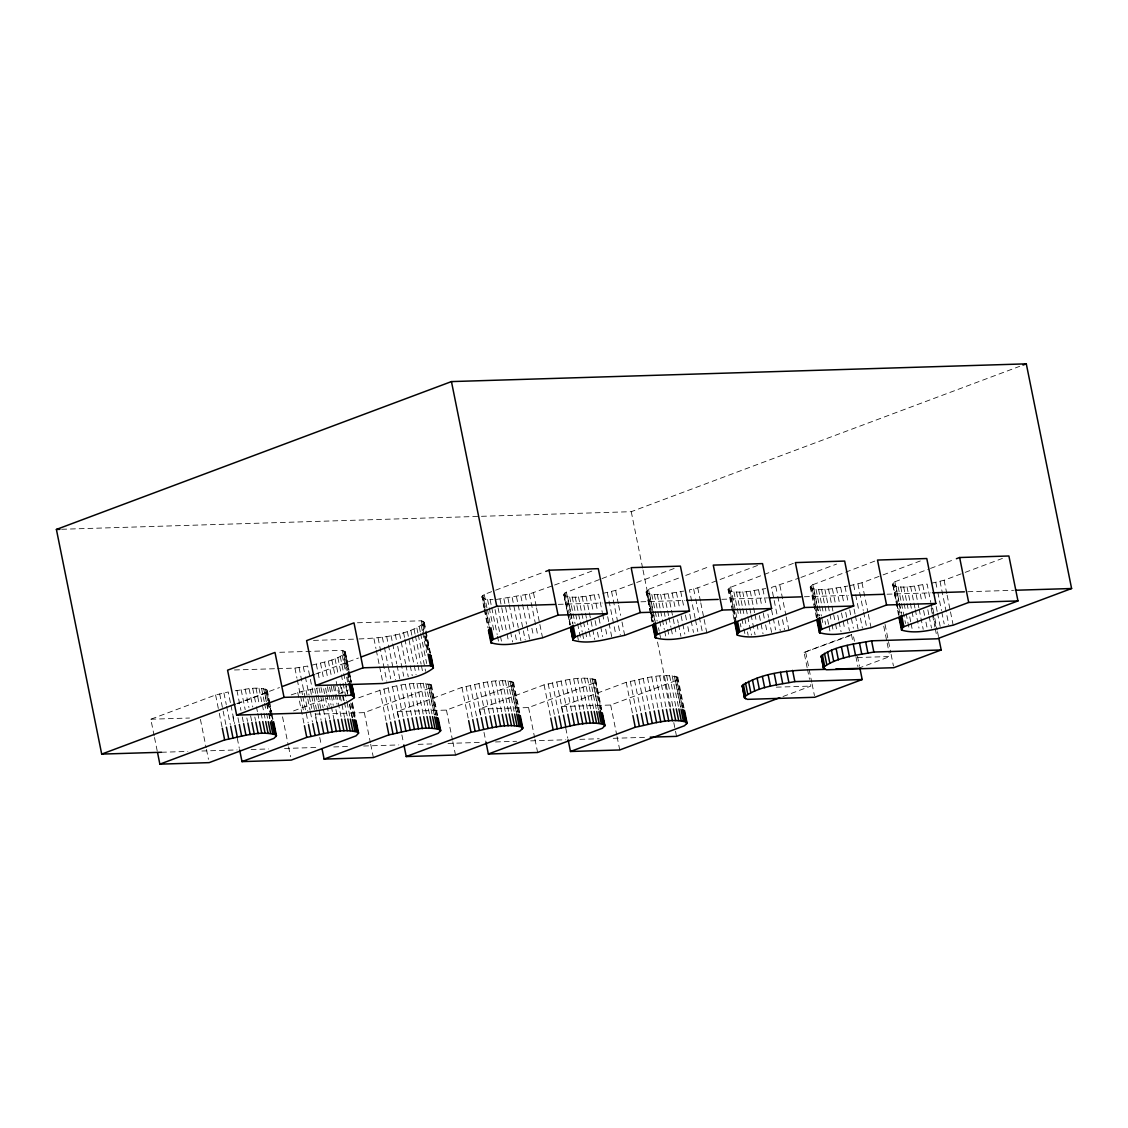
<?xml version="1.0" encoding="UTF-8"?>
<svg xmlns="http://www.w3.org/2000/svg" width="1128" height="1128" viewBox="0 0 1128 1128"><rect width="100%" height="100%" fill="white"/><g stroke="black" fill="none" stroke-linecap="round" stroke-linejoin="round"><path stroke-width="0.75" stroke-dasharray="5 3.75" d="M348.679 669.341L345.337 651.942L342.32 650.362L278.447 652.336M357.449 622.769L421.336 620.795L423.846 621.725L424.339 623.121C405.262 636.333 379.304 638.067 356.659 639.068M237.331 703.759L264.868 693.452L267.054 691.577L267.209 690.054C256.916 685.754 244.776 689.842 234.032 690.872M483.898 607.809L482.051 596.303L484.236 594.442L493.951 590.804M567.525 612.885L563.831 594.583L565.015 592.877L600.364 579.172M479.301 709.089L528.567 707.566L593.356 683.314L595.542 681.439L595.697 679.916C579.101 674.953 560.701 681.664 544.077 684.837L479.301 709.089L480.641 715.744M651.998 622.007L646.288 591.241L648.473 589.366L679.253 577.846M734.116 619.469L728.082 589.521L729.252 587.801L793.76 563.196M816.418 617.65L810.2 586.983L811.385 585.277L875.892 560.658M898.537 615.112L892.657 583.641L894.842 581.766L928.852 569.034M312.019 665.153C323.172 661.896 336.525 660.811 345.323 652.689M316.728 722.47L315.05 714.151L364.33 712.628L429.119 688.376L431.291 686.515L431.46 684.992C406.898 679.38 380.08 690.153 357.167 698.387M397.169 711.613L446.448 710.09L511.238 685.852L513.409 683.977L513.578 682.454C496.983 677.477 478.568 684.202 461.958 687.375L397.169 711.613L398.522 718.268M561.42 706.551L610.685 705.028L675.475 680.776L677.66 678.915L677.815 677.392C661.219 672.415 642.819 679.126 626.209 682.299L561.42 706.551L562.759 713.206M338.893 693.946L348.326 689.941M61.673 529.272L631.243 511.689L1019.712 366.318M154.169 735.865L150.814 719.213L215.603 694.975L228.251 691.972L230.591 703.632M495.573 590.198L544.161 572.009M236.683 703.59L279.476 687.572M315.685 674.022L358.478 658.005M496.376 599.419L529.413 593.977L552.946 585.644M554.567 585.037L591.819 571.092M291.236 694.862L301.81 691.379L317.602 688.08M601.985 578.565L629.523 568.258M293.548 710.922L327.557 698.19M602.986 593.37L615.634 590.381L635.064 583.106M636.685 582.499L675.559 567.948M685.725 575.421L710.02 566.326M695.13 618.2L689.419 589.902L697.753 587.843L757.678 565.424M776.91 613.999L771.552 587.378L799.301 578.044M800.922 577.437L836.553 564.099M849.342 585.77L861.989 582.781L881.433 575.506M883.041 574.899L920.307 560.954M930.473 568.427L954.767 559.333M931.46 583.232L944.108 580.243L963.552 572.968M965.173 572.361L1002.425 558.416M807.126 667.564L804.067 652.393L851.471 634.655L853.12 634.599L854.46 641.254M804.067 652.393L853.12 634.599M783.015 696.512L810.863 686.092L809.848 681.044M858.267 668.354L889.879 656.524L855.306 657.596M645.963 592.045L646.132 592.764C657.892 597.276 671.512 592.553 683.653 591.128M728.082 589.521L728.251 590.226C740.024 594.752 753.631 590.029 765.771 588.59M810.2 586.983L810.369 587.688C822.143 592.214 835.763 587.491 847.889 586.052M277.657 668.636L294.916 668.1L307.676 666.042L316.404 709.315M563.831 594.583L564.014 595.288C574.786 599.687 587.42 595.358 598.63 594.23L602.324 612.532M892.318 584.445L892.502 585.164C903.274 589.549 915.908 585.221 927.117 584.092L930.797 602.394M558.275 604.354L602.225 603.001M640.901 601.802L684.851 600.448M721.765 599.306L767.477 597.896M804.391 596.754L848.341 595.401M887.017 594.216L930.967 592.849M967.88 591.721L1013.593 590.311M313.499 640.394L354.939 639.125M234.483 669.976L275.923 668.692M776.29 687.163L810.863 686.092M150.814 719.213L189.518 718.028M161.473 752.263L187.84 751.445M201.898 751.008L237.063 749.923M251.121 749.485L268.704 748.95M284.524 748.456L316.164 747.483M333.747 746.933L349.567 746.454M363.639 746.017L398.79 744.931M418.135 744.339L433.956 743.845M448.013 743.408L481.416 742.379M495.474 741.956L516.582 741.293M530.639 740.87L565.805 739.785M579.862 739.348L599.194 738.755M613.265 738.318L646.668 737.289M481.712 597.121L485.421 599.278L493.063 599.588M944.108 580.243L946.801 593.554M947.125 595.217L950.157 610.206M950.481 611.869L953.174 625.18M940.019 581.301L948.747 624.574M935.789 582.302L937.467 590.621M937.805 592.285L941.499 610.601M941.824 612.264L944.178 623.911M936.169 606.54L937.171 611.531M937.509 613.195L940.188 626.505M932.8 608.359L934.477 616.678M934.816 618.341L937.156 630.002M937.495 631.666L938.51 636.657M931.136 604.058L935.831 627.365M931.164 608.457L932.193 613.505M932.532 615.197L934.9 626.985M935.239 628.677L936.607 635.416M922.789 584.854L926.144 601.492M927.822 609.811L928.837 614.802M929.162 616.466L931.516 628.113M918.559 585.502L921.914 602.14M923.592 610.459L924.593 615.451M925.947 622.12L927.286 628.775M914.484 586.038L918.841 607.682M919.179 609.346L923.197 629.311M910.606 586.461L913.624 601.435M913.962 603.099L914.963 608.091M915.301 609.754L918.996 628.07M906.982 586.757L910 601.732M910.338 603.395L911.678 610.051M912.016 611.714L913.694 620.033M903.669 586.913L906.7 601.901M907.025 603.565L908.364 610.22M909.718 616.875L910.719 621.866M911.057 623.53L912.397 630.185M900.722 586.955L903.74 601.929M904.078 603.593L905.756 611.912M906.094 613.576L909.45 630.214M898.156 586.842L901.187 601.83M901.512 603.494L905.544 623.46M896.027 586.616L899.058 601.591M899.383 603.254L901.399 613.237M894.842 581.766L898.861 601.732M899.199 603.395L901.216 613.378M893.503 582.739L899.735 612.871M893.179 585.756L898.889 614.055M892.657 583.641L896.351 601.943M896.69 603.607L899.03 615.254M885.057 624.433L890.767 652.731M891.106 654.395L893.446 666.042M883.76 626.195L886.82 641.367M887.158 643.045L889.202 653.154M861.989 582.781L868.024 612.73M868.363 614.393L871.056 627.718M857.9 583.839L863.272 610.459M863.611 612.123L866.29 625.448M853.67 584.84L855.348 593.159M855.687 594.823L859.042 611.461M860.382 618.116L862.398 628.113M854.037 609.078L855.052 614.069M855.391 615.733L858.07 629.043M844.985 586.63L848.341 603.269M849.694 609.924L853.374 628.226M857.477 656.242L859.494 666.225M851.471 634.655L852.838 641.395M855.898 656.552L857.929 666.662M840.67 587.378L844.026 604.03M845.704 612.349L846.705 617.34M847.043 619.004L849.398 630.651M836.44 588.04L839.796 604.678M841.474 612.997L844.83 629.635M832.351 588.576L835.707 605.214M837.723 615.197L838.724 620.203M839.063 621.866L841.079 631.849M828.474 588.999L835.185 622.275M835.524 623.939L837.202 632.272M824.864 589.295L827.881 604.27M828.22 605.933L829.559 612.589M829.898 614.252L831.576 622.571M831.914 624.235L833.254 630.89M821.551 589.451L824.568 604.425M824.906 606.088L826.246 612.758M827.585 619.413L828.601 624.404M828.939 626.068L829.94 631.06M818.604 589.479L821.621 604.467M821.96 606.131L823.637 614.45M824.977 621.105L825.64 624.433M816.037 589.38L819.055 604.354M819.393 606.018L821.41 616.001M821.748 617.665L822.749 622.67M813.908 589.14L816.926 604.129M817.264 605.792L819.28 615.775M812.724 584.304L816.742 604.27M817.081 605.933L819.097 615.916M812.245 588.788L817.955 617.072M811.385 585.277L817.758 616.889M810.538 586.165L814.416 604.932M814.557 606.145L817.095 618.257M805.716 652.351L811.751 682.299M812.09 683.963L814.444 695.609M807.465 669.242L809.509 679.352M779.871 585.319L785.906 615.268M786.244 616.931L788.923 630.242M775.782 586.377L777.46 594.696M777.798 596.359L781.154 612.997M782.494 619.653L784.51 629.635M778.264 620.654L780.266 630.637M771.58 609.938L772.934 616.593M773.258 618.257L775.613 629.918M762.866 589.154L766.222 605.806M767.9 614.125L768.577 617.453M768.915 619.117L771.594 632.427M758.552 589.916L761.908 606.554M763.247 613.209L764.248 618.2M765.602 624.87L766.941 631.525M754.322 590.564L757.339 605.553M759.355 615.535L763.036 633.837M750.233 591.114L753.25 606.088M753.589 607.752L754.604 612.744M754.928 614.407L756.606 622.726M756.944 624.39L758.622 632.709M746.355 591.523L750.726 613.167M751.051 614.831L755.083 634.796M742.746 591.819L747.441 615.127M747.779 616.79L751.46 635.092M739.432 591.989L742.45 606.963M742.788 608.626L744.466 616.945M744.804 618.609L746.144 625.264M747.483 631.934L748.16 635.261M736.471 592.017L739.503 606.991M739.827 608.655L741.505 616.974M741.843 618.637L743.521 626.971M743.86 628.634L745.199 635.29M733.919 591.918L736.936 606.892M737.275 608.556L738.953 616.875M740.292 623.53L740.969 626.858M730.591 586.828L736.979 618.454M730.126 591.312L735.823 619.61M729.252 587.801L733.285 607.78M733.623 609.444L735.639 619.427M728.42 588.703L732.298 607.47M732.439 608.669L734.638 619.117M697.753 587.843L700.432 601.154M700.77 602.817L703.787 617.806M704.126 619.469L706.805 632.78M693.664 588.901L695.341 597.22M695.68 598.883L699.036 615.535M699.36 617.199L702.391 632.173M695.468 619.864L697.809 631.511M689.8 614.14L690.801 619.131M691.14 620.795L693.494 632.441M680.748 591.692L684.104 608.33M685.443 614.986L686.458 619.977M687.798 626.646L689.476 634.965M676.433 592.454L679.789 609.092M681.129 615.747L682.468 622.402M682.807 624.066L684.823 634.049M672.189 593.102L675.545 609.74M677.561 619.737L678.238 623.065M678.577 624.729L680.917 636.375M668.114 593.638L671.132 608.626M671.47 610.29L674.488 625.264M674.826 626.928L676.504 635.247M664.237 594.061L667.254 609.035M667.593 610.699L668.594 615.705M668.932 617.369L670.948 627.351M671.287 629.015L672.965 637.334M677.815 677.392L684.033 708.06M660.613 594.357L665.323 617.65M665.647 619.314L667.325 627.647M667.663 629.311L669.341 637.63M677.138 676.786L683.512 708.398M676.814 679.803L682.525 708.102M675.954 676.292L682.327 707.919M675.475 680.776L680.847 707.411M674.29 675.94L680.663 707.552M657.314 594.526L660.331 609.501M660.67 611.164L664.35 629.466M664.688 631.13L666.028 637.785M672.161 675.7L678.534 707.312M654.353 594.555L659.386 619.512M659.725 621.175L661.403 629.494M669.595 675.601L675.968 707.214M651.801 594.442L657.173 621.077M658.512 627.732L659.175 631.06M659.513 632.723L660.529 637.715M666.648 675.63L673.021 707.242M649.672 594.216L655.368 622.501M648.473 589.366L654.846 620.992M647.134 590.339L651.364 610.488M651.505 611.968L653.704 622.148M631.243 511.689L642.664 568.286M643.002 570.007L653.38 621.457M657.525 642.043L670.666 707.214M673.783 722.639L676.546 736.358M646.823 593.37L650.179 610.008M650.504 611.672L652.52 621.655M646.288 591.241L652.336 621.19M663.334 675.785L669.708 707.411M659.711 676.081L666.098 707.707M655.833 676.504L662.221 708.13M651.758 677.04L658.132 708.666M647.528 677.702L653.902 709.315M643.2 678.45L649.573 710.076M638.857 679.31L645.23 710.922M634.528 680.24L640.901 711.867M615.634 590.381L618.313 603.691M618.652 605.355L620.654 615.338M622.007 621.993L624.686 635.318M630.298 681.241L636.671 712.868M611.545 591.439L620.259 634.711M626.209 682.299L632.921 715.589M607.301 592.44L615.691 634.049M607.682 616.678L608.683 621.669M609.021 623.333L611.7 636.643M602.648 614.196L604.326 622.515M605.68 629.17L607.357 637.489M594.301 594.978L597.657 611.63M599.01 618.285L602.69 636.587M590.071 595.64L593.427 612.278M595.105 620.597L596.12 625.589M597.459 632.244L598.799 638.913M610.685 705.028L616.734 734.977M617.058 736.64L619.751 749.965M585.996 596.176L589.013 611.15M589.352 612.814L592.369 627.803M592.708 629.466L594.724 639.449M582.119 596.599L585.136 611.573M585.474 613.237L586.475 618.229M586.814 619.892L588.83 629.875M589.168 631.553L590.508 638.208M595.697 679.916L601.732 709.879M578.495 596.895L581.512 611.869M581.851 613.533L583.19 620.188M583.529 621.852L585.206 630.171M585.545 631.835L587.223 640.154M595.542 681.439L601.238 709.738M595.02 679.324L601.055 709.272M593.836 678.83L600.068 708.962M593.356 683.314L598.728 709.935M592.158 678.464L598.207 708.426M575.195 597.05L579.891 620.358M580.229 622.021L582.231 632.004M582.57 633.668L583.909 640.323M590.029 678.238L596.416 709.85M572.234 597.079L577.268 622.05M577.606 623.713L580.962 640.351M587.476 678.125L594.188 711.415M569.682 596.98L572.7 611.954M573.038 613.618L575.04 623.615M577.395 635.261L578.396 640.253M584.515 678.168L591.227 711.444M567.553 596.754L570.571 611.729M570.909 613.392L572.911 623.375M566.355 591.904L570.387 611.869M570.712 613.533L572.728 623.516M565.015 592.877L569.231 613.026M569.372 614.506L571.247 623.009M564.169 593.765L570.542 625.391M581.216 678.323L587.589 709.949M564.014 595.288L570.049 625.25M567.863 614.548L569.88 624.531M577.592 678.619L583.966 710.231M573.715 679.042L580.088 710.654M569.64 679.578L576.352 712.868M565.41 680.226L571.783 711.853M561.081 680.988L567.793 714.278M556.724 681.848L563.112 713.46M565.777 728.18L567.793 738.163M552.41 682.778L558.783 714.391M533.502 592.919L536.195 606.229M536.519 607.893L539.551 622.867M539.875 624.531L542.568 637.842M548.166 683.779L554.877 717.055M529.413 593.977L537.802 635.572M544.077 684.837L550.464 716.449M525.183 594.978L526.861 603.297M527.199 604.961L530.555 621.598M531.894 628.254L533.572 636.573M520.854 595.908L526.564 624.193M526.903 625.871L529.582 639.181M516.511 596.754L517.851 603.424M518.189 605.087L525.225 640.027M512.183 597.516L518.231 627.478M518.556 629.142L520.91 640.789M507.952 598.178L508.954 603.17M509.292 604.834L513.987 628.127M515.341 634.782L516.68 641.437M528.567 707.566L534.601 737.515M534.94 739.178L537.633 752.489M503.878 598.714L510.251 630.326M510.589 631.99L512.591 641.987M500 599.137L506.712 632.413M507.036 634.077L508.39 640.732M513.578 682.454L519.952 714.08M498.054 607.752L503.088 632.709M512.887 681.848L519.458 713.939M512.577 684.879L518.274 713.164M511.703 681.368L518.09 712.981M511.238 685.852L516.934 714.137M510.039 681.002L516.751 714.292M495.079 609.571L500.113 634.542M500.451 636.206L501.791 642.861M507.91 680.762L514.283 712.388M490.116 599.617L491.455 606.272M491.794 607.936L497.166 634.57M497.49 636.234L498.844 642.889M505.358 680.663L511.731 712.29M487.55 599.518L488.903 606.173M489.228 607.837L493.937 631.13M502.397 680.692L508.77 712.318M484.236 594.442L486.915 607.752M487.437 609.261L490.609 626.054M483.757 598.912L485.435 607.245M485.773 608.909L489.129 625.546M482.897 595.415L485.237 607.061M486.591 613.717L488.932 625.363M482.051 596.303L484.589 608.415M484.73 609.614L488.283 626.717M499.098 680.861L505.809 714.137M484.236 609.472L487.93 627.788M495.474 681.157L501.847 712.769M491.596 681.566L497.97 713.192M487.522 682.116L493.895 713.728M483.277 682.764L489.665 714.391M478.963 683.526L485.336 715.138M474.606 684.372L480.979 715.998M483.997 732.382L486.013 742.365M470.291 685.302L476.665 716.929M466.047 686.317L472.421 717.93M461.958 687.375L468.331 718.987M446.448 710.09L452.483 740.053M452.821 741.716L455.5 755.027M424.339 622.374L430.374 653.084M423.846 621.725L425.524 630.058M425.848 631.722L430.219 653.352M423.818 623.967L429.528 652.252M422.831 621.204L424.509 629.523M425.848 636.178L429.204 652.816M422.803 624.898L423.804 629.889M425.143 636.544L428.499 653.183M421.336 620.795L424.015 634.105M424.354 635.769L427.709 652.407M421.28 625.885L422.295 630.876M422.633 632.54L426.652 652.52M431.46 684.992L437.833 716.604M419.306 626.942L420.307 631.934M420.645 633.598L426.694 663.56M430.769 684.386L437.34 716.463M430.459 687.403L436.155 715.702M429.585 683.906L435.958 715.519M429.119 688.376L434.477 715.011M416.881 628.042L417.896 633.034M418.234 634.697L425.608 671.301M427.921 683.54L434.294 715.152M425.792 683.3L432.165 714.926M414.061 629.156L415.062 634.147M415.4 635.811L421.111 664.11M421.435 665.774L422.45 670.765M423.24 683.201L429.613 714.814M410.86 630.298L411.861 635.29M412.199 636.953L417.571 663.574M417.91 665.238L419.249 671.893M420.279 683.23L426.652 714.842M407.335 631.426L416.063 674.685M416.965 683.399L423.352 715.011M403.542 632.526L404.543 637.517M404.881 639.181L409.915 664.152M410.254 665.816L412.27 675.799M413.356 683.681L420.067 716.971M399.524 633.598L405.558 663.56M405.897 665.224L408.251 676.87M409.478 684.104L415.851 715.73M395.336 634.627L396.337 639.618M397.676 646.274L403.725 676.236M405.389 684.64L411.762 716.266M401.159 685.302L407.532 716.914M391.035 635.586L392.375 642.241M392.713 643.905L396.732 663.884M397.07 665.548L399.763 678.859M396.844 686.064L403.218 717.676M386.678 636.474L395.406 679.733M392.488 686.91L398.861 718.536M382.35 637.264L384.028 645.583M384.352 647.246L388.046 665.548M388.384 667.212L390.725 678.873M401.878 734.92L403.556 743.239M378.077 637.954L386.791 681.227M388.159 687.84L394.87 721.13M373.932 638.533L375.948 648.515M376.273 650.179L379.304 665.168M379.628 666.831L382.66 681.805M383.929 688.841L390.302 720.468M379.84 689.899L386.213 721.525M364.33 712.628L370.365 742.591M370.703 744.254L373.382 757.565M345.337 651.942L349.031 670.244M349.356 671.907L351.372 681.904M350.018 675.996L351.372 682.651M344.83 651.307L348.524 669.609M348.862 671.273L351.203 682.919M344.815 653.535L348.157 670.173M348.496 671.837L350.512 681.82M343.828 650.771L347.847 670.737M348.185 672.401L350.202 682.398M343.786 654.466L347.142 671.104M347.48 672.767L349.497 682.75M342.32 650.362L346.352 670.328M347.692 676.997L348.707 681.989M352.359 702.504L355.884 719.861M352.19 704.027L354.883 717.337M342.277 655.453L345.295 670.441M346.634 677.096L347.65 682.087M352.006 703.562L354.685 716.872M350.822 703.082L354.037 718.24M340.289 656.51L347.678 693.128M346.987 690.914L347.664 694.242M349.68 704.224L352.359 717.549M345.802 686.064L347.48 694.397M349.497 704.38L352.176 717.69M337.878 657.61L346.606 700.869M347.029 702.476L350.047 717.45M341.446 687.403L344.139 700.714M344.463 702.377L347.494 717.352M335.044 658.724L338.062 673.712M340.078 683.695L342.094 693.678M342.433 695.341L343.434 700.333M338.499 687.431L344.533 717.38M331.843 659.866L334.875 674.84M336.214 681.495L338.555 693.142M338.893 694.806L340.233 701.461M334.847 685.923L341.22 717.549M328.333 660.994L331.688 677.632M333.366 685.951L337.046 704.253M331.237 686.219L334.593 702.857M335.933 709.512L337.61 717.845M324.526 662.094L327.881 678.746M329.559 687.065L330.913 693.72M331.237 695.384L333.253 705.367M327.36 686.642L328.699 693.297M329.038 694.961L331.04 704.944M331.378 706.607L334.071 719.918M320.507 663.179L323.863 679.817M325.541 688.136L326.556 693.128M326.88 694.792L329.235 706.438M323.609 688.841L329.644 718.804M316.319 664.195L319.675 680.833M321.015 687.502L324.709 705.804M319.041 687.84L323.073 707.806M323.398 709.47L325.752 721.116M316.714 688.461L317.729 693.452M318.068 695.116L320.747 708.426M314.712 688.588L315.727 693.579M316.066 695.243L318.745 708.567M319.083 710.231L321.099 720.214M310.369 689.448L311.37 694.439M311.709 696.103L317.081 722.724M319.746 737.444L321.424 745.763M303.333 666.831L305.011 675.15M305.35 676.814L309.044 695.116M309.368 696.794L311.723 708.44M306.041 690.378L310.073 710.344M310.397 712.008L312.414 721.99M299.061 667.522L307.789 710.795M301.81 691.379L302.473 694.707M302.812 696.371L308.184 723.006M294.916 668.1L296.932 678.097M297.27 679.761L300.288 694.735M300.626 696.399L303.643 711.373M297.721 692.437L304.095 724.063M282.536 716.83L288.246 745.115M288.585 746.778L290.587 756.775M267.209 690.054L269.409 700.756M269.564 701.701L273.089 719.058M267.054 691.577L271.072 711.556M271.411 713.22L272.75 719.875M266.532 689.448L272.567 719.41M266.208 692.479L267.886 700.798M268.224 702.462L271.58 719.1M265.348 688.968L267.688 700.615M268.027 702.279L271.383 718.917M264.868 693.452L266.546 701.771M266.885 703.435L268.563 711.754M268.901 713.418L269.902 718.409M263.684 688.602L266.363 701.912M266.702 703.576L268.379 711.909M268.718 713.573L269.719 718.564M261.555 688.376L264.234 701.686M264.572 703.35L266.25 711.669M266.589 713.333L267.928 719.988M258.989 688.263L262.006 703.252M262.345 704.915L263.684 711.571M264.022 713.234L265.362 719.89M256.042 688.291L259.059 703.28M261.076 713.263L262.415 719.918M252.728 688.461L256.084 705.099M256.423 706.762L257.424 711.754M257.762 713.418L259.102 720.073M249.105 688.757L252.799 707.059M254.815 717.041L255.492 720.369M245.227 689.18L248.921 707.482M250.599 715.801L251.614 720.792M241.152 689.716L245.185 709.681M246.849 718L247.525 721.328M236.922 690.364L240.941 710.344M242.294 716.999L243.296 721.99M237.966 717.746L238.967 722.752M230.93 705.296L234.624 723.598M232.932 716.689L234.272 723.344M237.289 738.318L239.305 748.301M223.922 692.916L226.277 704.563M226.601 706.227L230.295 724.529M219.692 693.917L226.065 725.53M215.603 694.975L218.959 711.613M219.283 713.277L222.315 728.251M200.417 719.368L206.128 747.652M206.452 749.316L208.468 759.299M154.508 737.529L157.187 750.839"/><path stroke-width="1.5" d="M354.389 696.878L351.386 695.299L284.044 697.372L274.992 652.435L227.574 670.187L236.64 715.11L303.982 713.037C320.902 709.639 340.444 708.469 354.389 697.626L352.049 685.232M315.657 685.542L382.984 683.469C399.904 680.071 419.461 678.901 433.392 668.058L432.898 666.662L430.402 665.731L363.061 667.804L315.657 685.542L306.59 640.619L353.995 622.867L363.061 667.804M859.832 667.889L862.187 679.535L814.769 697.273L747.441 699.36L744.466 697.879L742.266 685.556C766.25 670.046 797.891 670.145 825.428 669.369M744.466 697.879L742.266 685.556M938.834 638.321L941.189 649.968L893.785 667.706L826.443 669.792L823.482 668.298L821.269 655.988C835.51 645.54 854.629 644.102 871.591 640.817L937.283 638.786L1071.6 588.52L1026.297 363.851L451.454 381.588L56.4 529.441L101.703 754.096L161.473 752.263M823.482 668.298L821.269 655.988M157.525 752.503L159.866 764.149L209.145 762.627L273.935 738.389L276.445 735.71L273.582 721.68M356.039 720.806L358.577 733.172L356.053 735.851L291.264 760.103L241.998 761.611L239.644 749.965M322.1 749.105L324.117 759.088L373.382 757.565L438.172 733.313L440.695 730.634L438.172 718.268M403.88 744.903L406.235 756.55L455.5 755.027L520.29 730.789L522.814 728.096L520.29 715.744M689.476 611.066L624.686 635.318C608.077 638.49 589.662 645.202 573.066 640.225L573.236 638.702L575.421 636.841L640.196 612.589L689.476 611.066L680.41 566.129L631.144 567.652L640.196 612.589M486.013 742.365L488.353 754.012L537.633 752.489L602.423 728.251L604.932 725.572L602.408 713.206M722.329 610.051L657.539 634.303L655.354 636.178L655.199 637.687C671.78 642.664 690.195 635.952 706.805 632.78L771.594 608.528L762.542 563.605L713.263 565.114L722.329 610.051L771.594 608.528M568.131 739.827L570.472 751.488L619.751 749.965L684.541 725.713L687.051 723.034L684.527 710.668M804.447 607.513L739.658 631.765L737.472 633.64L737.317 635.163C753.913 640.126 772.313 633.414 788.923 630.242L853.713 606.004L844.66 561.067L795.381 562.59L804.447 607.513L853.713 606.004M1017.964 600.928L968.684 602.451L903.895 626.703L901.723 628.564L901.554 630.087C918.15 635.064 936.564 628.352 953.174 625.18L1017.964 600.928L1008.897 555.991L959.632 557.514L956.389 558.727M744.536 696.794C758.763 686.332 777.897 684.907 794.845 681.608L862.187 679.535M823.539 667.226C837.766 656.764 856.899 655.34 873.847 652.04L941.189 649.968M607.357 613.604L558.078 615.127L493.288 639.364L491.117 641.24L490.948 642.763C507.544 647.74 525.958 641.014 542.568 637.842L607.357 613.604L598.291 568.667L549.026 570.19L545.783 571.402M886.566 604.989L821.776 629.227L819.591 631.102L819.436 632.625C836.031 637.602 854.432 630.89 871.056 627.718L935.845 603.466L926.779 558.529L877.499 560.052L886.566 604.989L935.845 603.466M1023.011 365.077L1026.297 363.851M101.703 754.096L235.033 704.196M282.761 686.332L314.035 674.629M361.778 656.764L496.757 606.258L554.764 604.467M236.64 715.11L284.044 697.372M159.866 764.149L224.655 739.912C241.265 736.739 259.68 730.013 276.275 734.991L276.445 735.71M241.998 761.611L306.774 737.374C323.398 734.201 341.798 727.49 358.394 732.453L358.577 733.172M324.117 759.088L388.906 734.836C405.516 731.663 423.916 724.951 440.512 729.929L440.695 730.634M406.235 756.55L471.025 732.298C487.634 729.125 506.049 722.413 522.631 727.391L522.814 728.096M488.353 754.012L553.143 729.774C569.753 726.601 588.167 719.875 604.763 724.853L604.932 725.572M570.472 751.488L635.261 727.236C651.871 724.063 670.286 717.352 686.881 722.315L687.051 723.034M779.744 697.739L676.546 736.358L650.179 737.176M56.4 529.441L59.911 529.328M605.75 602.888L637.39 601.915M686.614 600.392L718.254 599.419M769.24 597.84L800.88 596.867M851.851 595.302L883.506 594.315M932.729 592.806L964.37 591.819M1015.341 590.254L1071.6 588.52M835.792 669.045L858.267 668.354M821.212 657.074L822.185 657.934M742.196 686.642L743.183 687.502M959.632 557.514L968.684 602.451M901.554 615.042L903.895 626.703M900.215 616.015L902.555 627.676M899.89 619.046L900.567 622.374M901.23 625.702L901.906 629.029M899.368 616.917L901.723 628.564M899.03 617.735L901.554 630.087M871.591 640.817L873.847 652.04M865.627 641.677L867.897 652.915M859.451 642.763L861.721 653.986M853.247 644.032L855.517 655.255M847.184 645.442L849.44 656.679M841.417 646.978L843.688 658.202M836.13 648.572L838.386 659.809M831.463 650.193L833.719 661.417M827.543 651.787L829.799 663.01M819.436 617.58L821.776 629.227M818.096 618.553L820.437 630.199M824.483 653.309L826.754 664.547M817.25 619.455L820.126 633.231M816.912 620.259L819.436 632.625M822.382 654.734L824.639 665.957M823.482 664.35L824.455 669.172M792.575 670.385L794.845 681.608M786.611 671.245L788.881 682.482M780.449 672.33L782.705 683.554M774.231 673.599L776.501 684.823M768.168 675.009L770.438 686.247M762.401 676.546L764.671 687.77M757.114 678.139L759.384 689.377M752.446 679.761L754.717 690.985M737.641 621.782L739.658 631.765M748.527 681.354L750.797 692.592M735.964 621.091L738.318 632.737M734.793 620.329L737.472 633.64M734.793 622.797L737.317 635.163M745.481 682.877L747.737 694.115M743.366 684.301L745.636 695.525M744.48 693.917L745.439 698.74M683.85 710.062L686.712 723.838M682.666 709.582L685.006 721.229M680.988 709.216L683.342 720.862M678.873 708.99L681.213 720.637M676.306 708.877L678.661 720.524M673.36 708.906L675.7 720.566M655.185 622.656L657.539 634.303M653.845 623.629L656.2 635.275M654.198 629.974L655.876 638.293M652.999 624.517L655.354 636.178M670.046 709.075L672.401 720.721M652.675 625.335L655.199 637.687M666.422 709.371L668.777 721.018M662.545 709.794L664.9 721.441M658.47 710.33L660.811 721.976M654.24 710.978L656.581 722.625M649.911 711.74L652.266 723.386M645.568 712.586L647.909 724.246M641.24 713.53L643.58 725.177M637.01 714.532L639.35 726.178M632.921 715.589L635.261 727.236M602.253 714.729L604.594 726.376M601.732 712.6L604.072 724.246M600.209 710.457L602.888 723.767M598.869 711.754L601.224 723.4M596.74 711.514L599.095 723.161M594.188 711.415L596.543 723.062M591.227 711.444L593.582 723.09M573.066 625.18L575.421 636.841M571.727 626.153L574.081 637.813M570.881 627.055L573.236 638.702M587.928 711.613L590.268 723.26M570.726 628.578L573.066 640.225M570.542 627.873L572.897 639.52M584.304 711.895L586.659 723.556M580.426 712.318L582.781 723.965M549.026 570.19L558.078 615.127M576.352 712.868L578.692 724.514M572.122 713.516L574.462 725.163M567.793 714.278L570.148 725.924M563.436 715.124L565.791 726.77M559.121 716.054L561.462 727.715M554.877 717.055L557.232 728.716M550.788 718.113L553.143 729.774M519.599 715.138L522.476 728.914M451.454 381.588L496.757 606.258M518.415 714.644L520.769 726.305M516.751 714.292L519.106 725.938M514.622 714.052L516.976 725.699M512.07 713.953L514.41 725.6M509.109 713.982L511.463 725.628M490.948 627.718L493.288 639.364M489.27 627.027L491.949 640.337M488.762 629.593L491.639 643.369M505.809 714.137L508.15 725.798M488.424 630.397L490.948 642.763M502.186 714.433L504.54 726.08M498.308 714.856L500.663 726.502M494.219 715.392L496.574 727.052M489.989 716.054L492.344 727.701M485.674 716.802L488.015 728.462M481.318 717.662L483.672 729.308M476.989 718.592L479.344 730.239M472.759 719.593L475.114 731.24M468.67 720.651L471.025 732.298M431.051 655.664L433.392 668.058M430.558 655.015L432.898 666.662M429.542 654.48L431.897 666.14M428.048 654.085L430.402 665.731M437.481 717.676L440.357 731.452M436.296 717.182L438.651 728.829M434.632 716.816L436.973 728.476M432.503 716.59L434.858 728.237M429.951 716.477L432.292 728.138M426.99 716.52L429.345 728.166M423.677 716.675L426.031 728.321M420.067 716.971L422.408 728.617M416.19 717.394L418.53 729.04M412.101 717.93L414.455 729.576M407.871 718.578L410.225 730.239M403.556 719.34L405.897 730.986M399.199 720.2L401.554 731.846M394.87 721.13L397.225 732.777M390.64 722.131L392.995 733.778M386.551 723.189L388.906 734.836M352.035 685.979L354.389 697.626M351.541 684.583L353.896 696.23M350.54 684.061L352.881 695.708M349.031 683.653L351.386 695.299M355.884 722.329L357.9 732.312M355.362 720.2L357.717 731.86M354.178 719.72L356.533 731.367M352.514 719.354L354.855 731M350.385 719.114L352.726 730.775M347.819 719.015L350.173 730.662M344.872 719.044L347.212 730.69M341.558 719.213L343.913 730.859M337.949 719.509L340.289 731.155M334.071 719.918L336.412 731.578M329.982 720.468L332.337 732.114M325.752 721.116L328.107 732.763M321.424 721.878L323.778 733.524M317.081 722.724L319.421 734.37M312.752 723.654L315.107 735.315M308.522 724.669L310.863 736.316M304.433 725.727L306.774 737.374M273.766 724.867L276.106 736.514M273.244 722.738L275.584 734.384M271.721 720.581L274.4 733.905M270.382 721.892L272.736 733.538M268.267 721.652L270.607 733.299M265.7 721.553L268.055 733.2M262.753 721.582L265.094 733.228M259.44 721.751L261.795 733.397M255.816 722.033L258.171 733.693M251.939 722.456L254.293 734.102M247.864 722.992L250.204 734.652M243.634 723.654L245.974 735.301M239.305 724.416L241.66 736.062M234.962 725.262L237.303 736.908M230.634 726.192L232.974 737.839M226.404 727.193L228.744 738.84M222.315 728.251L224.655 739.912"/></g></svg>
